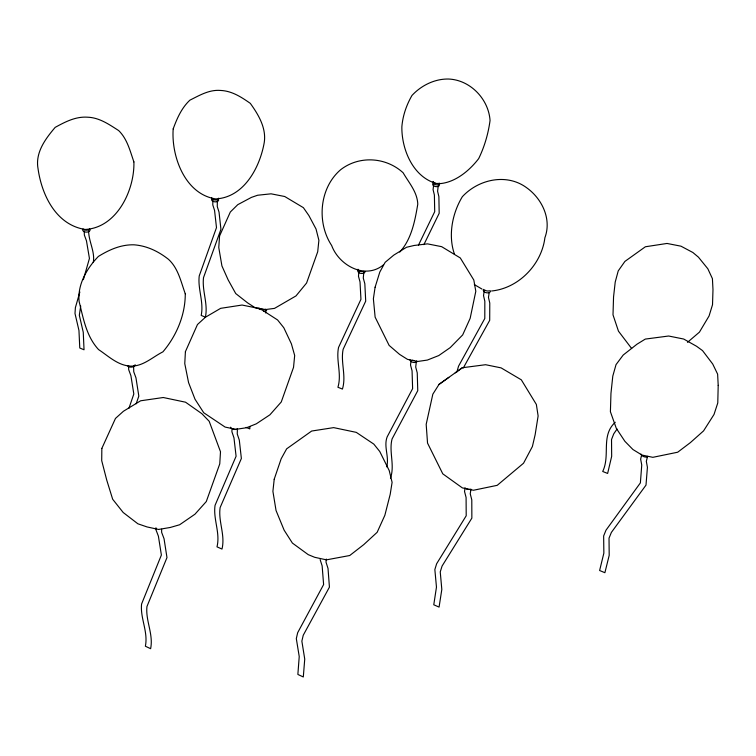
<?xml version="1.0" encoding="UTF-8"?>
<svg xmlns="http://www.w3.org/2000/svg" width="756" height="756" viewBox="0 0 756 756"><rect width="100%" height="100%" fill="white"/><g stroke="black" fill="none" stroke-linecap="round" stroke-linejoin="round"><path stroke-width="1.13" d="M212.861 200.198L212.786 204.895L214.562 210.433L216.49 227.613L199.234 275.912C197.618 289.057 203.997 302.022 201.19 315.441L205.405 317.123C208.24 303.714 201.88 290.729 203.525 277.584L220.932 229.295L219.032 212.115L217.265 206.568L217.359 200.699M231.988 428.652L231.912 431.761L233.963 437.837L236.089 456.246L215.054 505.329C213.012 519.107 220.44 532.734 217.01 546.853L221.99 549.064C225.458 534.965 218.049 521.309 220.138 507.541L241.372 458.486L239.302 440.077L237.252 434.01L237.403 428.813M249.905 426.573L249.811 428.917L246.135 427.376M265.677 312.975L265.81 309.951M326.271 559.043L326.016 562.19L328.019 568.446L329.427 587.147L303.241 635.248L301.861 641.135L304.734 659.081L303.307 676.97L297.864 674.447L299.225 656.548L296.314 638.603L297.666 632.706L323.615 584.568L322.141 565.866L320.128 559.61M358.892 271.347L358.476 276.29L360.026 281.931L360.943 299.31L338.537 347.467C335.844 360.527 341.939 373.974 337.923 387.261L342.43 389.075C346.503 375.798 340.417 362.332 343.148 349.281L365.706 301.134L364.836 283.755L363.286 278.104L363.806 272.179M386.694 466.877C389.453 456.917 383.462 446.654 387.129 436.93L412.615 388.641L412.067 370.846L410.517 365.025L410.99 360.99M390.465 478.227C395.057 465.214 388.707 451.738 392.071 438.952L417.756 390.672L417.246 372.888L415.705 367.057L416.424 361.009M433.623 185.107L433.084 189.661L434.388 195.029L434.709 211.68L418.484 245.133M438.272 185.57L437.592 191.268L438.886 196.636L439.179 213.296L423.87 244.651M484.246 290.691L483.519 295.596L484.832 301.209L484.794 318.484L458.552 366.169L456.917 371.867M489.208 292.534L488.47 297.439L489.775 303.061L489.699 320.336L463.277 368.002M464.997 488.376L464.524 491.457L466.093 497.514L466.206 515.772L436.647 563.73L434.851 569.561L436.467 587.119L433.774 604.781L439.075 607.096L441.816 589.444L440.247 571.886L442.071 566.055L471.857 518.134L471.791 499.867L470.241 493.81L470.884 489.699M641.627 455.112L640.634 459.138L641.75 465.034L640.379 482.886L605.981 530.211L603.647 535.947L603.855 553.137L599.621 570.506L604.894 572.708L609.194 555.348L609.024 538.159L611.377 532.422L646.002 485.116L647.419 467.274L646.323 461.368L647.571 456.34M79.862 291.977L75.392 307.626L74.995 313.475L78.955 330.466L79.777 348.015L84.039 349.782L83.254 332.243L79.323 315.243L80.703 306.038M83.368 279.673L89.435 258.439L86.468 240.824L84.37 235.125L84.19 231.109M93.281 262.445C95.228 251.776 88.632 241.495 88.632 230.882M128.926 408.316L133.821 393.999L130.911 375.704L128.7 369.703L128.586 365.554M136.156 403.808L138.821 396.106L135.957 377.802L133.746 371.801L133.595 365.583M439.038 384.388L432.829 394.188L426.186 424.333L427.537 443.101L442.78 473.832L462.341 487.885L473.502 490.247L497.212 485.333L523.539 463.22L532.404 446.494L535.144 434.7L538.121 415.961L536.354 404.451L521.328 379.833L501.105 367.879L485.598 364.713L462.332 367.737L439.038 384.388L448.828 377.367M615.252 422.254C600.519 435.806 610.602 454.961 602.712 471.479L607.635 473.445L611.67 456.312L611.528 439.538L613.74 433.859L617.038 429.039M399.716 252.098C411.51 239.359 414.968 220.846 417.775 204.177C417.312 191.996 408.939 182.829 403.128 172.774C385.966 157.012 359.166 155.311 340.616 169.741C319.382 187.951 316.48 222.444 331.657 245.502C338.934 265.299 365.006 279.985 383.443 264.883M687.478 342.345L699.423 332.149L709.071 315.961L712.521 304.725L712.984 289.633L712.417 278.662L707.843 268.777L698.44 257.172L692.874 252.504L680.976 246.182L667.028 243.451L645.378 246.768L624.9 261.415L618.228 270.903L615.214 282.073L613.551 296.928L613.003 314.846L618.465 331.166L631.657 348.516M455.263 372.821L462.332 367.737M491.589 290.994C518.625 288.291 541.617 264.505 544.896 237.715C551.889 219.004 541.929 198.544 526.46 187.601C506.529 173.001 478.378 179.314 462.332 196.721C452.23 213.4 447.949 235.579 454.469 254.214M439.661 183.661C455.339 182.451 469.4 170.695 478.68 158.618C484.53 146.598 488.253 133.765 490.049 120.535C488.669 99.168 470.317 79.881 448.525 79.03C434.7 78.766 421.29 85.437 411.982 95.445C406.435 105.056 402.778 115.706 401.861 126.781C401.549 148.847 412.521 176.063 435.182 183.15A3.374 1.852 8.9 0 0 438.518 183.311M474.305 284.568L481.978 289.066M230.571 427.206L231.166 427.953M258.921 307.843L259.582 309.27M155.963 527.745L155.991 529.871L158.401 536.165L161.378 555.046L141.58 604.025C140.068 618.134 148.299 631.695 145.379 646.219L150.624 648.695C153.6 634.189 145.388 620.61 146.957 606.51L166.972 557.578L164.043 538.697L161.652 532.394L161.614 529.219M470.884 489.123A4.262 2.929 12.5 0 1 464.978 487.875M647.684 456.728A4.158 2.665 17 0 1 643.715 456.615A4.158 2.665 17 0 1 641.003 454.11M365.016 271.423A3.648 2.173 7.6 0 1 360.706 273.37A3.648 2.173 7.6 0 1 358.127 270.043M363.683 271.376A3.657 2.173 7.6 0 1 360.054 271.224A3.657 2.173 7.6 0 1 358.013 269.23M439.34 184.927A3.374 1.852 8.9 0 1 435.503 186.552A3.374 1.852 8.9 0 1 432.961 183.68M439.633 183.113A3.374 1.852 8.9 0 1 435.806 184.738A3.374 1.852 8.9 0 1 433.254 181.865M435.182 183.15A3.374 1.852 8.9 0 1 433.207 181.431M236.874 429.162A4.167 2.816 4 0 1 232.706 429.039M218.626 200.019A3.506 1.984 4 0 1 214.213 201.748A3.506 1.984 4 0 1 212.077 198.724M218.73 198.148A3.515 1.984 4 0 1 215.233 199.981A3.515 1.984 4 0 1 211.718 197.826M490.464 290.776A3.676 2.183 10.8 0 1 486.41 292.761A3.676 2.183 10.8 0 1 483.519 289.378M489.463 290.776A3.676 2.183 10.8 0 1 484.36 289.756M135.107 364.675A4.054 2.608 0.9 0 1 131.96 367.085A4.054 2.608 0.9 0 1 127.471 365.715M417.34 361.368A3.893 2.476 9.5 0 1 413.192 362.389A3.893 2.476 9.5 0 1 409.969 359.856M414.524 360.593A3.903 2.466 9.5 0 1 412.54 360.187M266.679 310.291A3.808 2.353 5 0 1 263.438 311.349M265.488 309.176A3.808 2.353 5 0 1 261.689 309.034M89.652 229.068A3.685 2.126 0.8 0 1 87.101 232.083A3.685 2.126 0.8 0 1 82.688 229.833M89.435 229.276A3.685 2.126 0.8 0 1 86.137 230.202A3.685 2.126 0.8 0 1 83.056 229.002M101.843 448.412L101.71 460.659L106.728 480.069L112.672 499.243L123.181 512.492L137.885 523.795L147.023 526.932L158.59 529.446L170.298 527.461L179.635 524.758L194.972 514.193L206.293 501.549L219.76 463.882L220.497 451.748L209.176 421.262L201.843 413.674L185.551 402.201L163.268 397.514L140.635 400.784L123.436 411.255L115.47 418.427L101.843 448.412M133.897 161.916C134.7 190.153 116.897 227.764 85.182 229.465C56.209 224.967 41.778 195.284 38.046 168.73C35.097 152.655 45.369 138.906 55.179 127.367C65.233 121.867 75.591 116.415 87.431 117.189C99.376 117.577 108.977 124.381 118.673 130.571C127.282 138.962 130.051 150.935 133.897 161.916M718.2 385.371L717.775 402.948L714.014 414.468L703.571 430.873L690.408 442.591L677.688 452.22L652.844 457.323L642.014 455.074L632.942 449.527L624.862 441.277L616.31 428.359L610.404 411.708L610.961 393.375L612.795 376.101L616.027 364.628L623.209 355.027L636.996 344.197L645.293 339.085L668.644 336.014L683.698 339.038L696.55 346.267L702.532 350.604L712.719 364.014L717.624 374.135L718.2 385.371M185.267 293.763C185.343 314.931 176.517 335.815 162.918 351.842C152.325 357.172 143.082 366.547 130.476 366.131C117.841 365.45 108.571 356.218 98.573 349.584C86.307 336.373 83.34 318.361 79.125 301.502C77.339 284.53 86.959 268.257 98.374 256.435C109.27 249.716 120.941 244.481 134.01 244.812C146.976 245.785 158.439 251.398 168.522 259.355C178.284 268.314 180.93 281.78 185.267 293.763M173.19 128.898C171.149 156.36 185.069 194.349 215.8 198.922C243.29 197.42 259.006 169.004 263.853 144.613C267.237 129.38 258.873 115.271 250.312 103.364C241.306 97.061 231.903 90.909 220.554 90.446C209.214 89.51 199.622 95.322 189.888 100.17C181.61 107.9 176.999 118.437 173.19 128.898M185.409 351.653L184.766 363.608L188.565 382.593L195.01 399.225L203.733 412.748L225.108 427.074L235.891 429.351L246.588 427.716L256.303 423.823L269.93 414.798L281.26 401.975L293.536 367.34L294.679 355.49L291.4 343.848L283.812 327.735L277.603 319.977L262.039 309.922L257.031 308.089L242.062 305.037L220.648 308.335L205.405 317.255L197.467 324.532L185.409 351.653M219.561 235.985L218.777 247.533L221.924 265.942L228.142 279.871L235.73 293.555L247.656 302.91L254.961 307.626L264.817 309.639L274.522 308.382L295.983 295.927L306.577 283.037L317.709 251.748L318.89 240.295L316.036 229.021L308.864 215.536L303.383 207.664L284.728 196.513L271.064 193.819L257.598 195.246L251.408 197.392L237.762 204.668L230.334 211.992L219.561 235.985M274.211 479.219L272.907 491.334L276.044 510.517L284.133 530.173L292.402 543.082L308.24 554.649L314.676 557.295L326.422 559.856L349.726 555.518L363.73 544.641L377.159 532.29L384.851 515.318L390.2 494.32L392.099 482.328L389.208 470.544L379.758 451.493L373.823 444.112L356.284 432.366L333.651 427.622L311.661 431.043L286.647 448.837L281.166 458.779L274.211 479.219M375.099 287.233L373.379 298.781L375.127 317.151L389.123 345.397L399.574 354.384L407.512 359.374L417.699 361.472L427.338 360.073L438.773 355.556L450.217 347.609L462.672 334.927L470.156 318.333L475.807 291.287L473.814 280.032L460.3 257.957L441.636 246.664L427.509 243.867L414.127 245.473L406.539 247.269L393.763 255.122L385.154 262.313L379.814 272.047L375.099 287.233"/></g></svg>
